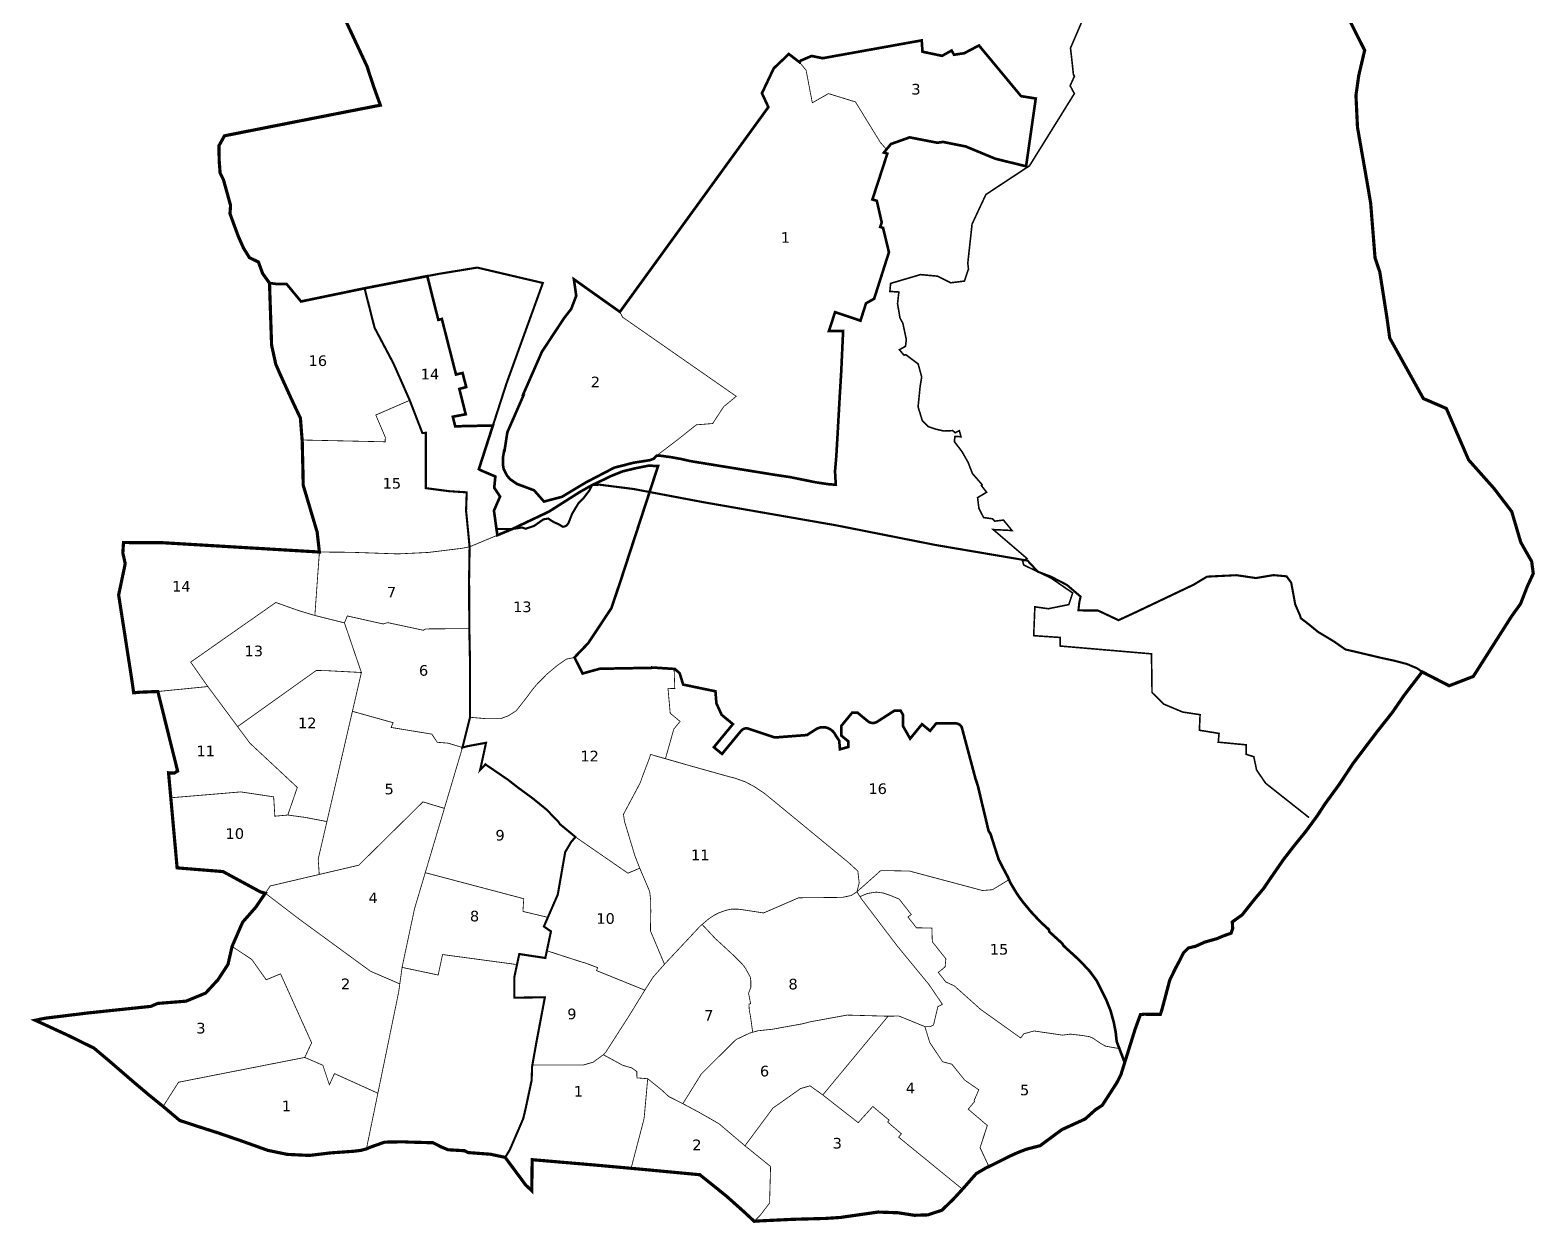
# Model space of a CAD drawing. Extents: x 408508 to 414178, y 4500639 to 4507430.
# Drawn here: x 408508 to 414178, y 4500639 to 4505134 of the extents above; entities that cross this region are included whole.
import ezdxf

# ---------------------------------------------------------------- set-up
doc = ezdxf.new("R2010")
doc.units = 0
doc.header["$LTSCALE"] = 40
doc.header["$MEASUREMENT"] = 0
for name, color, linetype in [('P.E. text', 2, 'CONTINUOUS'), ('Οριο Αναδασωτέας περιοχής', 6, 'CONTINUOUS'), ('όριο Δήμου Παύλου Μελά', 5, 'CONTINUOUS'), ('Όριο Δημοτικής Ενότητας', 1, 'CONTINUOUS'), ('Όριο Πολεοδομικής Ενότητας', 2, 'CONTINUOUS'), ('Όριο Σχεδίου', 3, 'CONTINUOUS')]:
    doc.layers.add(name, color=color, linetype=linetype)

msp = doc.modelspace()

# ---------------------------------------------------------------- linework, layer by layer
at = {"layer": 'Οριο Αναδασωτέας περιοχής', "const_width": 6}
msp.add_lwpolyline([(413326.8, 4502166.1), (413163.3, 4502295.4), (413129.2, 4502345.3), (413118.7, 4502395.3), (413090.3, 4502404.6), (413090, 4502440.2), (412984.7, 4502450.3), (412987.8, 4502483.3), (412913.6, 4502495.2), (412916.3, 4502553.8), (412850.7, 4502563.8), (412780.2, 4502593.4), (412735.3, 4502637.3), (412733.2, 4502783.1), (412389.5, 4502812.5), (412389, 4502844.8), (412289.5, 4502851.6), (412293.8, 4502960.3), (412344.5, 4502953.1), (412421.8, 4502968.7), (412436.3, 4503012.6), (412355.1, 4503068.3), (412251.7, 4503118), (412247.9, 4503132.1), (412264.3, 4503142.2), (412137, 4503251.4), (412207.7, 4503247.9), (412175.5, 4503287.2), (412143, 4503283.1), (412133.7, 4503292.1), (412100.8, 4503296.7), (412083.1, 4503331.2), (412078, 4503371.7), (412112.1, 4503392), (412092.5, 4503417), (412095.3, 4503420.3), (412058.9, 4503462.2), (412042.1, 4503504.9), (412019.8, 4503544.4), (411990.5, 4503582.9), (411992.8, 4503602.7), (412015.6, 4503600.9), (412009.3, 4503624.1), (411993.8, 4503616.2), (411983.9, 4503624.3), (411951, 4503622.8), (411919.8, 4503629.9), (411892.7, 4503638.9), (411870, 4503661.4), (411853.9, 4503713.6), (411861.6, 4503791.2), (411867.5, 4503826.5), (411854.2, 4503875.4), (411807.6, 4503910.4), (411801, 4503908.3), (411783.5, 4503929.1), (411806.4, 4503942.1), (411809.6, 4503967.5), (411796.5, 4504028.7), (411785.7, 4504048.4), (411776.5, 4504102.5), (411781.5, 4504146.6), (411747.5, 4504148.7), (411750.4, 4504179), (411863.1, 4504212.2), (411927.4, 4504206.2), (411977.1, 4504181.4), (412028.3, 4504187.8), (412043.6, 4504232.6), (412041.2, 4504255.8), (412057.3, 4504402.6), (412109.3, 4504513.9), (412273.6, 4504622.2), (412394, 4504815.8), (412442.6, 4504894.2), (412426.7, 4504923.9), (412443, 4504959.9), (412439.2, 4504965.5), (412433.4, 4505018.8), (412428.1, 4505065.8), (412483.4, 4505194.5)], dxfattribs=at)
at = {"layer": 'όριο Δήμου Παύλου Μελά', "const_width": 12, "flags": 128}
for points in [[(413460.4, 4505208.5), (413536.3, 4505057.2), (413514.1, 4504962.7), (413503.5, 4504887.5), (413509.3, 4504767.2), (413545.8, 4504558.6), (413559, 4504480.8), (413575.4, 4504275.4), (413593.4, 4504221.8), (413620.2, 4504049.9), (413630.8, 4503973), (413757.3, 4503745.3), (413844.1, 4503707.7), (413928, 4503513.8), (414022.9, 4503407.3), (414090.4, 4503319), (414124.5, 4503203.2), (414165.7, 4503130.8), (414171.5, 4503085.4), (414149.4, 4503037.9), (414123.6, 4502971.6), (414089.4, 4502924.1), (413945.7, 4502698.1), (413864.7, 4502666.7), (413854.7, 4502662.8), (413752.8, 4502715.2), (413684.2, 4502625.8), (413640.3, 4502561.9), (413582.1, 4502488.4), (413492.2, 4502369.5), (413440.1, 4502290.4), (413386.5, 4502217.1), (413357.5, 4502172.6), (413313.7, 4502112.8), (413273.7, 4502063.8), (413231.3, 4502009.1), (413186.6, 4501944.7), (413155.1, 4501898.3), (413122.3, 4501859.3), (413074.4, 4501799.2), (413037.8, 4501773), (413039, 4501748.1), (413033.2, 4501730.3), (413003.6, 4501720.1), (412980.2, 4501710), (412933.8, 4501696.8), (412899.5, 4501681.2), (412871.8, 4501674.6), (412854, 4501656.6), (412840.3, 4501629.1), (412823.1, 4501597.2), (412801.9, 4501553.3), (412773.8, 4501447), (412766.7, 4501424.2), (412735.8, 4501424.9), (412704.8, 4501425.1), (412691.5, 4501423.8), (412671.6, 4501368.9), (412617.7, 4501196.3), (412602.2, 4501166.2), (412547.7, 4501081.8), (412522.3, 4501065.3), (412483.3, 4501030.4), (412395.2, 4500990.1), (412395.2, 4500990.1), (412314, 4500929.9), (412261.4, 4500916.2), (412228.7, 4500903.5), (412195.6, 4500888.5), (412148.8, 4500864.7), (412109.2, 4500845.6), (412072.7, 4500824.1), (412024.5, 4500769.4), (412011.6, 4500755.2), (411985.2, 4500726.7), (411943.1, 4500686.2), (411890.4, 4500669), (411839.8, 4500667.5), (411778.4, 4500677), (411703.3, 4500679.6), (411632.3, 4500669.5), (411561.3, 4500659.3), (411505, 4500655.6), (411380.6, 4500652.2), (411259, 4500646.4), (411236.4, 4500644.9), (411197.5, 4500681.1), (411132.2, 4500739.5), (411031.6, 4500820.3), (410883.3, 4500834.2), (410821.9, 4500840), (410647.9, 4500855.8), (410400.1, 4500877), (410398.3, 4500760.3), (410375.6, 4500781.5), (410298.4, 4500885.6), (410243, 4500897.5), (410158.9, 4500903.8), (410145, 4500910.7), (410082.9, 4500914.4), (410057.6, 4500924.9), (410026.6, 4500940.8), (410000.6, 4500941.5), (409969.7, 4500942.4), (409932.1, 4500943.3), (409915.9, 4500944.4), (409844.1, 4500943.1), (409792.1, 4500924.8), (409775.6, 4500917.7), (409753.9, 4500911.9), (409725.9, 4500908.6), (409640.6, 4500902.6), (409616.7, 4500899.7), (409560.6, 4500893), (409477.2, 4500897), (409403.7, 4500912.2), (409311.3, 4500945.4), (409219.2, 4500977.1), (409132.8, 4501004.8), (409072.1, 4501024.8), (409015.4, 4501072.8), (408953.4, 4501123.2), (408893.2, 4501174.2), (408809.8, 4501246.3), (408749.2, 4501297.4), (408652.1, 4501345.1), (408527.8, 4501402.4), (408567.5, 4501410.4), (408725.7, 4501429.8), (408963.3, 4501454.7), (408989.3, 4501465.8), (409095.9, 4501474.3), (409169.7, 4501504.7), (409216.1, 4501554.8), (409254.2, 4501613.2), (409269.4, 4501680.6), (409309.2, 4501772), (409358.7, 4501828.3), (409383.5, 4501864.9), (409394.6, 4501881.2), (409376.7, 4501885.8), (409235.3, 4501962.6), (409062.4, 4501976.6), (409056.1, 4502047.1), (409047.8, 4502138.7), (409038.8, 4502238.4), (409030.1, 4502334.9), (409051.1, 4502333.5), (409064.2, 4502341.4), (408989.8, 4502641.2), (408921.4, 4502638.5), (408898.7, 4502636.3), (408892.2, 4502682.3), (408842.1, 4503004.9), (408866.9, 4503122.9), (408857.9, 4503162.7), (408860.4, 4503202.5), (409010.4, 4503201.7), (409598.4, 4503166.8), (409589.9, 4503242.1), (409563.6, 4503330.4), (409537.4, 4503418.7), (409536.8, 4503449.7), (409536.2, 4503480.7), (409534.9, 4503532.1), (409533.7, 4503583.5), (409526.9, 4503671.3), (409491.5, 4503746.4), (409448.5, 4503841.2), (409433.9, 4503874.9), (409418.3, 4503946.7), (409418.3, 4503946.7), (409410.4, 4504180.2)], [(409410.4, 4504180.2), (409384.6, 4504216.1), (409368.8, 4504259.4), (409334.8, 4504276.2), (409312.6, 4504311.9), (409293.2, 4504355.4), (409261.5, 4504441.7), (409263.7, 4504473), (409237.1, 4504569.2), (409224.3, 4504594.8), (409220.8, 4504642.9), (409219.9, 4504697.6), (409240.8, 4504735.2), (409489.4, 4504784.3), (409687.1, 4504823.1), (409828, 4504850.6), (409800.5, 4504927.5), (409778, 4504996.5), (409665.8, 4505237)]]:
    msp.add_lwpolyline(points, dxfattribs=at)
at = {"layer": 'Όριο Δημοτικής Ενότητας', "const_width": 8, "flags": 128}
for points in [[(409410.4, 4504180.2), (409384.6, 4504216.1), (409368.8, 4504259.4), (409334.8, 4504276.2), (409312.6, 4504311.9), (409293.2, 4504355.4), (409261.5, 4504441.7), (409263.7, 4504473), (409237.1, 4504569.2), (409224.3, 4504594.8), (409220.8, 4504642.9), (409219.9, 4504697.6), (409240.8, 4504735.2), (409489.4, 4504784.3), (409687.1, 4504823.1), (409828, 4504850.6), (409800.5, 4504927.5), (409778, 4504996.5), (409665.8, 4505237)], [(413460.4, 4505208.5), (413536.3, 4505057.2), (413514.1, 4504962.7), (413503.5, 4504887.5), (413509.3, 4504767.2), (413545.8, 4504558.6), (413559, 4504480.8), (413575.4, 4504275.4), (413593.4, 4504221.8), (413620.2, 4504049.9), (413630.8, 4503973), (413757.3, 4503745.3), (413844.1, 4503707.7), (413928, 4503513.8), (414022.9, 4503407.3), (414090.4, 4503319), (414124.5, 4503203.2), (414165.7, 4503130.8), (414171.5, 4503085.4), (414149.4, 4503037.9), (414123.6, 4502971.6), (414089.4, 4502924.1), (413945.7, 4502698.1), (413864.7, 4502666.7), (413854.7, 4502662.8), (413752.8, 4502715.2)], [(410481.7, 4503279.2), (410460.4, 4503292.9), (410442.6, 4503290), (410407.8, 4503265.5), (410375.7, 4503254.4), (410362, 4503259.1), (410325.6, 4503253.7), (410265.5, 4503253.3), (410256, 4503322.7), (410279.1, 4503376), (410257, 4503409.1), (410261.3, 4503451.4), (410199.1, 4503479), (410303, 4503801.2), (410440.3, 4504180.6), (410193, 4504238.6), (410049.1, 4504215.1), (409768.5, 4504160.5), (409806.4, 4504011.6), (409877.5, 4503877.2), (409938.7, 4503738.5), (409986.3, 4503615.3), (409999.6, 4503615.9), (409999.4, 4503407.5), (410087.2, 4503396), (410153.4, 4503391.7), (410151, 4503322.7), (410164.3, 4503186.4), (410162.3, 4503062.4), (410163.2, 4502878.3), (410166.1, 4502738.5), (410165.9, 4502544), (410137.4, 4502430.1), (410156.7, 4502435.2), (410194.2, 4502442.1), (410226.2, 4502447.9), (410205.4, 4502351.6), (410203.9, 4502345.6), (410223.9, 4502366.6), (410309.1, 4502308.5), (410347.3, 4502278.6), (410400.9, 4502239.5), (410454.9, 4502195.6), (410487, 4502162.1), (410498.2, 4502151.2), (410505, 4502141), (410562.7, 4502093.4), (410561.3, 4502090.4), (410547.6, 4502075.4), (410524.4, 4502036), (410496.5, 4501876.2), (410444.1, 4501755.6), (410470.7, 4501737.4), (410449.6, 4501637), (410351.4, 4501651.9), (410332.7, 4501564.8), (410332.5, 4501487.4), (410447.9, 4501489), (410415.3, 4501316), (410399.7, 4501227.8), (410398, 4501176), (410375.8, 4501071.7), (410366.3, 4501031.5), (410316.1, 4500915.1), (410298.4, 4500885.6)], [(410298.4, 4500885.6), (410243, 4500897.5), (410158.9, 4500903.8), (410145, 4500910.7), (410082.9, 4500914.4), (410057.6, 4500924.9), (410026.6, 4500940.8), (410000.6, 4500941.5), (409969.7, 4500942.4), (409932.1, 4500943.3), (409915.9, 4500944.4), (409844.1, 4500943.1), (409792.1, 4500924.8), (409775.6, 4500917.7), (409753.9, 4500911.9), (409725.9, 4500908.6), (409640.6, 4500902.6), (409616.7, 4500899.7), (409560.6, 4500893), (409477.2, 4500897), (409403.7, 4500912.2), (409311.3, 4500945.4), (409219.2, 4500977.1), (409132.8, 4501004.8), (409072.1, 4501024.8), (409015.4, 4501072.8), (408953.4, 4501123.2), (408893.2, 4501174.2), (408809.8, 4501246.3), (408749.2, 4501297.4), (408652.1, 4501345.1), (408527.8, 4501402.4), (408567.5, 4501410.4), (408725.7, 4501429.8), (408963.3, 4501454.7), (408989.3, 4501465.8), (409095.9, 4501474.3), (409169.7, 4501504.7), (409216.1, 4501554.8), (409254.2, 4501613.2), (409269.4, 4501680.6), (409309.2, 4501772), (409358.7, 4501828.3), (409383.5, 4501864.9), (409394.6, 4501881.2), (409376.7, 4501885.8), (409235.3, 4501962.6), (409062.4, 4501976.6), (409056.1, 4502047.1), (409047.8, 4502138.7), (409038.8, 4502238.4), (409030.1, 4502334.9), (409051.1, 4502333.5), (409064.2, 4502341.4), (408989.8, 4502641.2), (408921.4, 4502638.5), (408898.7, 4502636.3), (408892.2, 4502682.3), (408842.1, 4503004.9), (408866.9, 4503122.9), (408857.9, 4503162.7), (408860.4, 4503202.5), (409010.4, 4503201.7), (409598.4, 4503166.8), (409589.9, 4503242.1), (409563.6, 4503330.4), (409537.4, 4503418.7), (409536.8, 4503449.7), (409536.2, 4503480.7), (409534.9, 4503532.1), (409533.7, 4503583.5), (409526.9, 4503671.3), (409491.5, 4503746.4), (409448.5, 4503841.2), (409433.9, 4503874.9), (409418.3, 4503946.7), (409418.3, 4503946.7), (409410.4, 4504180.2)], [(413752.8, 4502715.2), (413734.4, 4502728.3), (413695.8, 4502744.7), (413647.5, 4502757.4), (413599.1, 4502767.8), (413508.1, 4502789.4), (413463.8, 4502799.6), (413420.6, 4502829.7), (413359.7, 4502866.5), (413327.5, 4502893), (413295.9, 4502917.3), (413292.1, 4502929.3), (413274.7, 4502969.3), (413259.7, 4503051.2), (413242.1, 4503075.3), (413192.4, 4503079.8), (413126.7, 4503068.7), (413053.2, 4503079.5), (412942.6, 4503074), (412891.7, 4503043.5), (412672.8, 4502939.4), (412609, 4502909.9), (412532, 4502946.2), (412457.9, 4502946.8), (412461.6, 4502979.4), (412466.2, 4502998.7), (412414.8, 4503042.7), (412354.5, 4503073.9), (412305.3, 4503092.5), (412266.3, 4503134.4), (412024.8, 4503175.4), (411917.4, 4503193.7), (411545.2, 4503267.4), (411048, 4503354), (410836.2, 4503394), (410781.7, 4503404.3), (410653.8, 4503420.5), (410625.7, 4503418.9), (410616.6, 4503400.1), (410601.8, 4503380.7), (410594.4, 4503370.9), (410574.6, 4503350.9), (410562.3, 4503330.8), (410550.4, 4503310.6), (410536.9, 4503276.1), (410532.6, 4503269.5), (410526.2, 4503264.6), (410516.2, 4503261.6), (410498.3, 4503272.2), (410481.7, 4503279.2)], [(413752.8, 4502715.2), (413684.2, 4502625.8), (413640.3, 4502561.9), (413582.1, 4502488.4), (413492.2, 4502369.5), (413440.1, 4502290.4), (413386.5, 4502217.1), (413357.5, 4502172.6), (413313.7, 4502112.8), (413273.7, 4502063.8), (413231.3, 4502009.1), (413186.6, 4501944.7), (413155.1, 4501898.3), (413122.3, 4501859.3), (413074.4, 4501799.2), (413037.8, 4501773), (413039, 4501748.1), (413033.2, 4501730.3), (413003.6, 4501720.1), (412980.2, 4501710), (412933.8, 4501696.8), (412899.5, 4501681.2), (412871.8, 4501674.6), (412854, 4501656.6), (412840.3, 4501629.1), (412823.1, 4501597.2), (412801.9, 4501553.3), (412773.8, 4501447), (412766.7, 4501424.2), (412735.8, 4501424.9), (412704.8, 4501425.1), (412691.5, 4501423.8), (412671.6, 4501368.9), (412617.7, 4501196.3), (412602.2, 4501166.2), (412547.7, 4501081.8), (412522.3, 4501065.3), (412483.3, 4501030.4), (412395.2, 4500990.1), (412395.2, 4500990.1), (412314, 4500929.9), (412261.4, 4500916.2), (412228.7, 4500903.5), (412195.6, 4500888.5), (412148.8, 4500864.7), (412109.2, 4500845.6), (412072.7, 4500824.1), (412024.5, 4500769.4), (412011.6, 4500755.2), (411985.2, 4500726.7), (411943.1, 4500686.2), (411890.4, 4500669), (411839.8, 4500667.5), (411778.4, 4500677), (411703.3, 4500679.6), (411632.3, 4500669.5), (411561.3, 4500659.3), (411505, 4500655.6), (411380.6, 4500652.2), (411259, 4500646.4), (411236.4, 4500644.9), (411197.5, 4500681.1), (411132.2, 4500739.5), (411031.6, 4500820.3), (410883.3, 4500834.2), (410821.9, 4500840), (410647.9, 4500855.8), (410400.1, 4500877), (410398.3, 4500760.3), (410375.6, 4500781.5), (410298.4, 4500885.6)]]:
    msp.add_lwpolyline(points, dxfattribs=at)
at = {"layer": 'Όριο Δημοτικής Ενότητας', "flags": 128}
msp.add_lwpolyline([(409768.5, 4504160.5, 8, 8, 0), (409529.2, 4504110.9, 8, 8, 0), (409475.1, 4504176.3, 8, 8, 0), (409440.2, 4504176.5, 8, 8, 0), (409410.4, 4504180.2, 0, 0, 0)], format="xyseb", dxfattribs=at)
at = {"layer": 'Όριο Πολεοδομικής Ενότητας', "const_width": 3}
for points in [[(412083.3, 4505075.6), (412028, 4505046.5), (411989.3, 4505040.6), (411980.3, 4505056.6), (411944.2, 4505036.5), (411870.5, 4505052), (411867.5, 4505094.7), (411494.5, 4505027.6), (411452.7, 4505036), (411411.2, 4505018.2), (411407.7, 4505012.1), (411432, 4504982.2), (411455.4, 4504859.6), (411516.2, 4504894.2), (411618, 4504862.9), (411711.5, 4504710.6), (411734.9, 4504683.8), (411751.3, 4504704.1), (411822, 4504729.3), (411926.1, 4504709.1), (411948.1, 4504712), (412033.1, 4504695.1), (412144.8, 4504648.8), (412260.7, 4504620.4), (412297.2, 4504875.7), (412241.8, 4504884.6)], [(409877.5, 4503877.2), (409806.4, 4504011.6), (409768.5, 4504160.5), (409529.2, 4504110.9), (409475.1, 4504176.3), (409440.2, 4504176.5), (409410.4, 4504180.2), (409418.3, 4503946.7), (409433.9, 4503874.9), (409448.5, 4503841.2), (409491.5, 4503746.4), (409526.9, 4503671.3), (409533.2, 4503588.9), (409846.3, 4503582.1), (409846.5, 4503599.7), (409810.9, 4503683.1), (409938.7, 4503738.5)], [(410059.8, 4504044.8), (410046.4, 4504041.4), (410005, 4504206.5), (409768.5, 4504160.5), (409806.4, 4504011.6), (409877.5, 4503877.2), (409938.7, 4503738.5), (409986.3, 4503615.3), (409999.6, 4503615.9), (409999.4, 4503407.5), (410087.2, 4503396), (410153.4, 4503391.7), (410151, 4503322.7), (410164.3, 4503186.4), (410269, 4503230.1), (410265.5, 4503253.3), (410256, 4503322.7), (410279.1, 4503376), (410257, 4503409.1), (410261.3, 4503451.4), (410211.5, 4503472.5), (410199.1, 4503479), (410252.1, 4503643.6), (410109.9, 4503640.5), (410100.9, 4503676.5), (410149.5, 4503685.9), (410125.7, 4503781.3), (410151.6, 4503788.5), (410137.8, 4503841.5), (410113, 4503835.6)], [(410740.8, 4504051.6), (410730.4, 4504071.7), (410557.1, 4504194.7), (410566, 4504132.3), (410547, 4504082.5), (410520.2, 4504048.1), (410436.9, 4503921.7), (410365.2, 4503758.4), (410367.5, 4503757.5), (410306.5, 4503618.1), (410295.7, 4503547.6), (410294.2, 4503547.9), (410289.5, 4503519.9), (410290.1, 4503494.7), (410292.6, 4503479.3), (410305.4, 4503454.8), (410316.5, 4503441.5), (410342.4, 4503423.5), (410407.1, 4503399.3), (410444.6, 4503357), (410512, 4503374.7), (410603.6, 4503429.7), (410709.3, 4503484.6), (410782.5, 4503503.4), (410844, 4503513), (410858.9, 4503519), (410868.5, 4503529.5), (410951.8, 4503593), (411018.3, 4503646), (411080.1, 4503651), (411117.3, 4503708.1), (411123.4, 4503716.6), (411129.2, 4503720.5), (411168.7, 4503753.6)], [(410153.4, 4503391.7), (410087.2, 4503396), (409999.4, 4503407.5), (409999.6, 4503615.9), (409986.3, 4503615.3), (409938.7, 4503738.5), (409810.9, 4503683.1), (409846.5, 4503599.7), (409846.3, 4503582.1), (409533.2, 4503588.9), (409533.7, 4503583.5), (409534.9, 4503532.1), (409536.2, 4503480.7), (409536.8, 4503449.7), (409537.4, 4503418.7), (409563.6, 4503330.4), (409589.9, 4503242.1), (409598.4, 4503166.8), (409716.8, 4503165.8), (409894.2, 4503159.7), (410008.8, 4503165.2), (410135.7, 4503180.8), (410164.3, 4503186.4), (410151, 4503322.7)], [(410842.3, 4503392.8), (410874.3, 4503490.8), (410838.1, 4503492.2), (410792.2, 4503483), (410741.6, 4503471), (410696.2, 4503452.7), (410659.3, 4503434.8), (410625.7, 4503418.9), (410582.8, 4503394.9), (410568.7, 4503386.1), (410463.3, 4503319.1), (410325.6, 4503253.7), (410164.3, 4503186.4), (410162.3, 4503062.4), (410163.2, 4502878.3), (410166.1, 4502738.5), (410165.9, 4502544), (410228.7, 4502538.6), (410281.1, 4502538.8), (410311.1, 4502550.1), (410340.1, 4502568.7), (410380.7, 4502620.6), (410402.7, 4502650.6), (410418.1, 4502668.5), (410456, 4502707), (410496.3, 4502740.7), (410529.2, 4502763.3), (410559.4, 4502769.5), (410611.3, 4502823.6), (410649, 4502880.5), (410698.7, 4502955.7), (410719.6, 4503018.1), (410734.2, 4503061.5)], [(409598.4, 4503166.8), (409010.4, 4503201.7), (408860.4, 4503202.5), (408857.9, 4503162.7), (408866.9, 4503122.9), (408842.1, 4503004.9), (408892.2, 4502682.3), (408898.7, 4502636.3), (408921.4, 4502638.5), (408989.8, 4502641.2), (409178.2, 4502659.8), (409176.8, 4502661.6), (409113.5, 4502752), (409434.2, 4502976.7), (409519, 4502946.4), (409581.3, 4502927.7)], [(410162.3, 4503062.4), (410164.3, 4503186.4), (410135.7, 4503180.8), (410008.8, 4503165.2), (409894.2, 4503159.7), (409716.8, 4503165.8), (409598.4, 4503166.8), (409581.3, 4502927.7), (409692.7, 4502899.9), (409703.7, 4502925.9), (409838.9, 4502895.6), (409855.5, 4502900.8), (409990.6, 4502871.8), (409998.1, 4502877), (410163.2, 4502878.3)], [(409692.7, 4502899.9), (409581.3, 4502927.7), (409519, 4502946.4), (409434.2, 4502976.7), (409113.5, 4502752), (409176.8, 4502661.6), (409178.2, 4502659.8), (409290.2, 4502508.9), (409586.5, 4502720.4), (409624.2, 4502719.8), (409756.6, 4502712.8)], [(410163.2, 4502878.3), (409998.1, 4502877), (409990.6, 4502871.8), (409855.5, 4502900.8), (409838.9, 4502895.6), (409703.7, 4502925.9), (409692.7, 4502899.9), (409756.6, 4502712.8), (409722.8, 4502566.5), (409876.2, 4502523.6), (409868.2, 4502505.8), (410021.8, 4502480.6), (410042.6, 4502449.8), (410083.8, 4502446.5), (410137.4, 4502430.1), (410165.9, 4502544), (410166.1, 4502738.5)], [(410933.6, 4502499.7), (410957.3, 4502528.5), (410920.1, 4502559.1), (410911.7, 4502652.9), (410937.3, 4502652.5), (410934.8, 4502726.3), (410852.3, 4502731.6), (410852.2, 4502730.4), (410699.3, 4502727.7), (410653.7, 4502726.7), (410589.8, 4502709), (410559.4, 4502769.5), (410529.2, 4502763.3), (410496.3, 4502740.7), (410456, 4502707), (410418.1, 4502668.5), (410402.7, 4502650.6), (410380.7, 4502620.6), (410340.1, 4502568.7), (410311.1, 4502550.1), (410281.1, 4502538.8), (410228.7, 4502538.6), (410165.9, 4502544), (410137.4, 4502430.1), (410156.7, 4502435.2), (410194.2, 4502442.1), (410226.2, 4502447.9), (410205.4, 4502351.6), (410203.9, 4502345.6), (410223.9, 4502366.6), (410309.1, 4502308.5), (410347.3, 4502278.6), (410400.9, 4502239.5), (410454.9, 4502195.6), (410487, 4502162.1), (410498.2, 4502151.2), (410505, 4502141), (410562.7, 4502093.4), (410760.8, 4501956.5), (410805.3, 4501975.4), (410787.2, 4502021.5), (410747.8, 4502151.9), (410744, 4502178.4), (410797.2, 4502278.5), (410807.9, 4502298.8), (410813.9, 4502316.9), (410842.4, 4502391.8), (410846, 4502404.5), (410859.9, 4502400), (410902.1, 4502388)], [(409756.6, 4502712.8), (409624.2, 4502719.8), (409586.5, 4502720.4), (409290.2, 4502508.9), (409336.5, 4502446.6), (409515.2, 4502279.8), (409479.3, 4502175.7), (409545.9, 4502166.6), (409626.7, 4502151.1)], [(412080.2, 4502281.4), (412077.9, 4502289.4), (412076.5, 4502293.7), (412074.7, 4502299.3), (412073.3, 4502303.5), (412070.1, 4502312.8), (412019.2, 4502503.7), (412018.3, 4502506.6), (412017.4, 4502508.2), (412015.7, 4502510.8), (412014.2, 4502512.6), (412012.6, 4502514.1), (412011.6, 4502515), (412009.5, 4502516.6), (412008, 4502517.6), (412005.2, 4502518.9), (412001.8, 4502520.1), (411997.8, 4502520.9), (411995.1, 4502521), (411969.5, 4502521.1), (411922.5, 4502521.3), (411899.1, 4502492.9), (411868.7, 4502518), (411823.9, 4502463.6), (411797.4, 4502510.4), (411797.6, 4502552.4), (411787.9, 4502569.4), (411765.6, 4502569.5), (411703, 4502529.3), (411697.5, 4502525.8), (411692.3, 4502523.8), (411687.9, 4502522.8), (411683.1, 4502522.5), (411678.3, 4502522.9), (411673.1, 4502524.3), (411667.8, 4502526.9), (411663.8, 4502530), (411661.6, 4502531.8), (411643, 4502547.1), (411625.7, 4502561.4), (411605.7, 4502561.5), (411564.6, 4502511.5), (411564.4, 4502475.2), (411591.2, 4502453.2), (411591.2, 4502432.2), (411559.4, 4502423.4), (411556.9, 4502455.6), (411543, 4502476.4), (411541.8, 4502478.8), (411538.8, 4502483.9), (411536.1, 4502487.4), (411533.8, 4502490), (411532.6, 4502491.3), (411528, 4502495.4), (411525.6, 4502497.2), (411520, 4502500.6), (411517.1, 4502502), (411514.8, 4502503), (411512.5, 4502503.8), (411507.7, 4502505.2), (411505.3, 4502505.7), (411502.2, 4502506.2), (411498.8, 4502506.5), (411491.8, 4502506.4), (411489, 4502506.1), (411486, 4502505.7), (411483.1, 4502505), (411480.1, 4502504.1), (411476.3, 4502502.8), (411472.9, 4502501.3), (411435.3, 4502477.2), (411314.3, 4502467.9), (411257.8, 4502486.7), (411215.1, 4502501), (411211.2, 4502501.9), (411208.2, 4502502.3), (411206.4, 4502502.3), (411203.8, 4502502.1), (411200.9, 4502501.6), (411198.7, 4502500.9), (411197.1, 4502500.4), (411194.8, 4502499.3), (411192.6, 4502498), (411190.6, 4502496.6), (411188.5, 4502494.6), (411186.8, 4502492.8), (411115.3, 4502405.9), (411084.5, 4502431.2), (411156.2, 4502518.3), (411113.8, 4502553.3), (411094, 4502596.9), (411090.5, 4502642), (410968.8, 4502667.3), (410955.8, 4502709.8), (410937.8, 4502726.1), (410934.8, 4502726.3), (410937.3, 4502652.5), (410911.7, 4502652.9), (410920.1, 4502559.1), (410957.3, 4502528.5), (410933.6, 4502499.7), (410902.1, 4502388), (410998.1, 4502360.5), (411132.8, 4502322.7), (411165.4, 4502314.2), (411202.5, 4502300.8), (411237.9, 4502282.3), (411275.8, 4502256.8), (411328.4, 4502213.6), (411592.7, 4501996), (411626.9, 4501964.4), (411632, 4501919.9), (411623.6, 4501886.5), (411712.3, 4501965.7), (411743.4, 4501966.1), (411821.5, 4501964.6), (412096.5, 4501891.3), (412134.2, 4501894.3), (412196.4, 4501932.1), (412176.2, 4501971.8), (412174.8, 4501974.5), (412162, 4501999.7), (412157.7, 4502007.4), (412126.6, 4502105.1), (412119.5, 4502115.6), (412114.3, 4502137.6), (412112.4, 4502145.7), (412091, 4502235.2)], [(409290.2, 4502508.9), (409178.2, 4502659.8), (408989.8, 4502641.2), (409064.2, 4502341.4), (409051.1, 4502333.5), (409030.1, 4502334.9), (409038.6, 4502240.7), (409302.3, 4502262.9), (409426.2, 4502244.2), (409430.5, 4502171.3), (409479.3, 4502175.7), (409515.2, 4502279.8), (409336.5, 4502446.6)], [(410137.4, 4502430.1), (410083.8, 4502446.5), (410042.6, 4502449.8), (410021.8, 4502480.6), (409868.2, 4502505.8), (409876.2, 4502523.6), (409722.8, 4502566.5), (409626.7, 4502151.1), (409593.9, 4502009.3), (409597.9, 4501951.8), (409746.8, 4501986.7), (409988.5, 4502225.3), (410069.3, 4502200.9)], [(410505, 4502141), (410498.2, 4502151.2), (410487, 4502162.1), (410454.9, 4502195.6), (410400.9, 4502239.5), (410347.3, 4502278.6), (410309.1, 4502308.5), (410223.9, 4502366.6), (410203.9, 4502345.6), (410205.4, 4502351.6), (410226.2, 4502447.9), (410194.2, 4502442.1), (410156.7, 4502435.2), (410137.4, 4502430.1), (410069.3, 4502200.9), (409997.2, 4501958.5), (410368.3, 4501860.4), (410365.1, 4501812.6), (410459.1, 4501790.1), (410496.5, 4501876.2), (410524.4, 4502036), (410547.6, 4502075.4), (410561.3, 4502090.4), (410562.7, 4502093.4)], [(411328.4, 4502213.6), (411275.8, 4502256.8), (411237.9, 4502282.3), (411202.5, 4502300.8), (411165.4, 4502314.2), (411132.8, 4502322.7), (410998.1, 4502360.5), (410902.1, 4502388), (410859.9, 4502400), (410846, 4502404.5), (410842.4, 4502391.8), (410813.9, 4502316.9), (410807.9, 4502298.8), (410797.2, 4502278.5), (410744, 4502178.4), (410747.8, 4502151.9), (410787.2, 4502021.5), (410805.3, 4501975.4), (410840.7, 4501892.3), (410843.3, 4501883.3), (410846.5, 4501854), (410846.5, 4501840.6), (410846.9, 4501813.2), (410845.5, 4501739.4), (410898.5, 4501613.4), (411032.6, 4501756.8), (411040.3, 4501763.3), (411066.2, 4501785.3), (411084.5, 4501797.4), (411103.2, 4501807), (411128.8, 4501816.3), (411137.8, 4501818.6), (411143, 4501819.6), (411152.5, 4501821.3), (411162.7, 4501821), (411175.1, 4501821), (411192.9, 4501818.9), (411271.9, 4501806.7), (411403.8, 4501863.8), (411568.6, 4501865.4), (411601.9, 4501872.5), (411623.6, 4501886.5), (411632, 4501919.9), (411626.9, 4501964.4), (411592.7, 4501996)], [(409626.7, 4502151.1), (409545.9, 4502166.6), (409479.3, 4502175.7), (409430.5, 4502171.3), (409426.2, 4502244.2), (409302.3, 4502262.9), (409038.6, 4502240.7), (409038.8, 4502238.4), (409047.8, 4502138.7), (409056.1, 4502047.1), (409062.4, 4501976.6), (409235.3, 4501962.6), (409376.7, 4501885.8), (409394.6, 4501881.2), (409413.2, 4501908.5), (409597.9, 4501951.8), (409593.9, 4502009.3)], [(410069.3, 4502200.9), (409988.5, 4502225.3), (409746.8, 4501986.7), (409597.9, 4501951.8), (409413.2, 4501908.5), (409394.6, 4501881.2), (409522.4, 4501783.4), (409790.6, 4501587.3), (409901.3, 4501539.4), (409910.4, 4501604.8), (409956.9, 4501823)], [(412463.8, 4501625.9), (412455.8, 4501633.5), (412402.3, 4501682.7), (412396.4, 4501692.1), (412348.2, 4501736.1), (412346.5, 4501744.1), (412315.8, 4501772.1), (412279.3, 4501811.1), (412276.1, 4501814.9), (412265.1, 4501828.2), (412249.9, 4501846.6), (412233.9, 4501868), (412225.4, 4501880.7), (412213.9, 4501899.5), (412201, 4501921.6), (412196.4, 4501932.1), (412134.2, 4501894.3), (412096.5, 4501891.3), (411821.5, 4501964.6), (411743.4, 4501966.1), (411712.3, 4501965.7), (411623.6, 4501886.5), (411635.1, 4501868.2), (411642.3, 4501871.5), (411662.9, 4501880), (411696.5, 4501885.4), (411722.7, 4501881.7), (411744.8, 4501874.5), (411782.5, 4501859.2), (411828.3, 4501800.8), (411815.8, 4501791.3), (411847.9, 4501750.6), (411905.8, 4501750.1), (411907.5, 4501698.2), (411958.6, 4501633.8), (411955.7, 4501603.8), (411937.2, 4501588), (411929.6, 4501583.1), (411958.4, 4501546.7), (411991, 4501531.6), (412089.7, 4501443.1), (412240.4, 4501335.6), (412252.2, 4501351.3), (412290.7, 4501362.1), (412397.5, 4501346.3), (412427.9, 4501350.2), (412469.3, 4501345.4), (412499.2, 4501340.6), (412511.5, 4501335.8), (412540.9, 4501315.6), (412560.1, 4501304.8), (412612.3, 4501295.5), (412602.1, 4501322.2), (412598.5, 4501356.5), (412591.2, 4501394.3), (412578.9, 4501439.2), (412561.8, 4501481.7), (412542.2, 4501520.7), (412526.1, 4501552.2), (412513.1, 4501569.9), (412501.1, 4501586.3)], [(410365.1, 4501812.6), (410368.3, 4501860.4), (409997.2, 4501958.5), (409956.9, 4501823), (409910.4, 4501604.8), (409909.9, 4501601.6), (410045.8, 4501572.9), (410062.4, 4501650), (410342.8, 4501612.2), (410351.4, 4501651.9), (410449.6, 4501637), (410455.4, 4501664.4), (410470.7, 4501737.4), (410444.1, 4501755.6), (410459.1, 4501790.1)], [(409897.1, 4501508.9), (409901.3, 4501539.4), (409790.6, 4501587.3), (409522.4, 4501783.4), (409394.6, 4501881.2), (409383.5, 4501864.9), (409358.7, 4501828.3), (409309.2, 4501772), (409269.4, 4501680.6), (409343.9, 4501631.3), (409397.9, 4501554.9), (409452, 4501577.3), (409569.1, 4501317.5), (409543.2, 4501262.3), (409611.4, 4501232.9), (409636, 4501159.4), (409655.2, 4501201.4), (409818.7, 4501127.4)], [(411802.8, 4501648.9), (411775.2, 4501682.5), (411640, 4501860.3), (411623.6, 4501886.5), (411601.9, 4501872.5), (411568.6, 4501865.4), (411403.8, 4501863.8), (411271.9, 4501806.7), (411192.9, 4501818.9), (411175.1, 4501821), (411162.7, 4501821), (411152.5, 4501821.3), (411143, 4501819.6), (411137.8, 4501818.6), (411128.8, 4501816.3), (411103.2, 4501807), (411084.5, 4501797.4), (411066.2, 4501785.3), (411040.3, 4501763.3), (411090.6, 4501709.5), (411115.7, 4501686.6), (411159, 4501646.5), (411187, 4501618.4), (411195, 4501610.2), (411204.4, 4501596.8), (411221.8, 4501565.1), (411224, 4501549.4), (411224, 4501527), (411215.2, 4501504.4), (411223, 4501464.8), (411216.5, 4501463.1), (411218.3, 4501436.5), (411222, 4501420.5), (411230.8, 4501357.2), (411250.6, 4501362.7), (411304.6, 4501368.5), (411328.1, 4501372.6), (411337.8, 4501374.6), (411416.5, 4501388.6), (411447.4, 4501396.5), (411586.5, 4501421.9), (411740.8, 4501417.6), (411781.3, 4501418.4), (411806.9, 4501408.2), (411879.4, 4501378.4), (411900.4, 4501378.6), (411912.1, 4501384.5), (411928.2, 4501453.2), (411945.5, 4501462.6), (411894.8, 4501537.1)], [(412617.7, 4501196.3), (412632.3, 4501243), (412632.3, 4501243), (412632.3, 4501243), (412632.3, 4501243), (412616.3, 4501285), (412616.3, 4501285), (412612.3, 4501295.5), (412585.4, 4501300.2), (412560.1, 4501304.8), (412540.9, 4501315.6), (412511.5, 4501335.8), (412499.2, 4501340.6), (412469.3, 4501345.4), (412427.9, 4501350.2), (412397.5, 4501346.3), (412290.7, 4501362.1), (412252.2, 4501351.3), (412240.4, 4501335.6), (412089.7, 4501443.1), (411991, 4501531.6), (411958.4, 4501546.7), (411929.6, 4501583.1), (411937.2, 4501588), (411955.7, 4501603.8), (411958.6, 4501633.8), (411907.5, 4501698.2), (411905.8, 4501750.1), (411847.9, 4501750.6), (411815.8, 4501791.3), (411828.3, 4501800.8), (411782.5, 4501859.2), (411744.8, 4501874.5), (411722.7, 4501881.7), (411696.5, 4501885.4), (411662.9, 4501880), (411642.3, 4501871.5), (411635.1, 4501868.2), (411640, 4501860.3), (411775.2, 4501682.5), (411894.8, 4501537.1), (411945.5, 4501462.6), (411928.2, 4501453.2), (411912.1, 4501384.5), (411900.4, 4501378.6), (411879.4, 4501378.4), (411898.4, 4501317.4), (411946.4, 4501246), (411981.4, 4501236.6), (412029.2, 4501177), (412082.6, 4501140.3), (412064.3, 4501098.3), (412066.7, 4501095.9), (412042.6, 4501067.4), (412114.7, 4501005.9), (412099, 4500957), (412087.2, 4500922.3), (412094, 4500908.6), (412120.6, 4500851.1), (412148.8, 4500864.7), (412195.6, 4500888.5), (412228.7, 4500903.5), (412265.5, 4500917.8), (412314, 4500929.9), (412395.2, 4500990.1), (412483.3, 4501030.4), (412522.3, 4501065.3), (412547.7, 4501081.8), (412602.2, 4501166.2)], [(410676.8, 4501281.4), (410764.5, 4501418.2), (410824.4, 4501515.8), (410855.8, 4501565.2), (410898.5, 4501613.4), (411032.6, 4501756.8), (411032.6, 4501756.8), (411040.3, 4501763.3), (411090.6, 4501709.5), (411115.7, 4501686.6), (411159, 4501646.5), (411187, 4501618.4), (411195, 4501610.2), (411204.4, 4501596.8), (411221.8, 4501565.1), (411224, 4501549.4), (411224, 4501527), (411215.2, 4501504.4), (411223, 4501464.8), (411216.5, 4501463.1), (411218.3, 4501436.5), (411222, 4501420.5), (411230.8, 4501357.2), (411219.8, 4501354.1), (411168, 4501329.7), (411036.9, 4501199.6), (410967.7, 4501088), (410930.5, 4501106.9), (410914.6, 4501115), (410897.7, 4501130.6), (410888.1, 4501139.5), (410835.3, 4501182.1), (410794.7, 4501185.3), (410794.1, 4501209.2), (410775.7, 4501222.6), (410740.7, 4501232.8), (410668.1, 4501272.5), (410669.3, 4501273.4)], [(409569.1, 4501317.5), (409452, 4501577.3), (409397.9, 4501554.9), (409343.9, 4501631.3), (409269.4, 4501680.6), (409254.2, 4501613.2), (409216.1, 4501554.8), (409169.7, 4501504.7), (409095.9, 4501474.3), (408989.3, 4501465.8), (408963.3, 4501454.7), (408725.7, 4501429.8), (408567.5, 4501410.4), (408527.8, 4501402.4), (408652.1, 4501345.1), (408749.2, 4501297.4), (408809.8, 4501246.3), (408893.2, 4501174.2), (408953.4, 4501123.2), (409009.5, 4501077.6), (409067.8, 4501168.9), (409543.2, 4501262.3)], [(410824.4, 4501515.8), (410642.4, 4501589.5), (410646.6, 4501600.7), (410597.9, 4501618.9), (410590.7, 4501620.5), (410463.9, 4501661.5), (410455.4, 4501664.4), (410449.6, 4501637), (410351.4, 4501651.9), (410332.7, 4501564.8), (410332.5, 4501487.4), (410447.9, 4501489), (410415.3, 4501316), (410400.7, 4501233.5), (410592.8, 4501233.8), (410629.8, 4501244.4), (410669.3, 4501273.4), (410676.8, 4501281.4), (410764.5, 4501418.2)], [(411740.8, 4501417.6), (411586.5, 4501421.9), (411447.4, 4501396.5), (411416.5, 4501388.6), (411337.8, 4501374.6), (411328.1, 4501372.6), (411304.6, 4501368.5), (411250.6, 4501362.7), (411219.8, 4501354.1), (411168, 4501329.7), (411036.9, 4501199.6), (410967.7, 4501088), (411026.6, 4501056.6), (411077.4, 4501027.7), (411104, 4501012.3), (411201.7, 4500929.4), (411307.1, 4501071.5), (411401.3, 4501137.9), (411410.8, 4501144.9), (411446.9, 4501155.3), (411494.9, 4501120.9)], [(412082.6, 4501140.3), (412029.2, 4501177), (411981.4, 4501236.6), (411946.4, 4501246), (411898.4, 4501317.4), (411879.4, 4501378.4), (411806.9, 4501408.2), (411781.3, 4501418.4), (411740.8, 4501417.6), (411494.9, 4501120.9), (411628.3, 4501016.5), (411683.3, 4501077.5), (411744.8, 4501025.9), (411739.2, 4501018.9), (411791.1, 4500974.3), (411780.5, 4500962), (412021.1, 4500765.6), (412024.5, 4500769.4), (412072.7, 4500824.1), (412086.5, 4500835), (412120.6, 4500851.1), (412087.2, 4500922.3), (412114.7, 4501005.9), (412042.6, 4501067.4), (412066.7, 4501095.9), (412064.3, 4501098.3)], [(409818.7, 4501127.4), (409655.2, 4501201.4), (409636, 4501159.4), (409611.4, 4501232.9), (409543.2, 4501262.3), (409067.8, 4501168.9), (409009.5, 4501077.6), (409015.4, 4501072.8), (409072.1, 4501024.8), (409132.8, 4501004.8), (409219.2, 4500977.1), (409311.3, 4500945.4), (409403.7, 4500912.2), (409477.2, 4500897), (409560.6, 4500893), (409616.7, 4500899.7), (409640.6, 4500902.6), (409725.9, 4500908.6), (409753.9, 4500911.9), (409775.6, 4500917.7)], [(410835.3, 4501182.1), (410794.7, 4501185.3), (410794.1, 4501209.2), (410775.7, 4501222.6), (410740.7, 4501232.8), (410668.1, 4501272.5), (410629.8, 4501244.4), (410592.8, 4501233.8), (410400.7, 4501233.5), (410399.7, 4501227.8), (410398, 4501176), (410375.8, 4501071.7), (410366.3, 4501031.5), (410316.1, 4500915.1), (410298.4, 4500885.6), (410375.6, 4500781.5), (410398.3, 4500760.3), (410400.1, 4500877), (410647.9, 4500855.8), (410772.7, 4500844.5), (410820, 4501025.3), (410822.2, 4501037.7)], [(411104, 4501012.3), (411077.4, 4501027.7), (411026.6, 4501056.6), (410967.7, 4501088), (410930.5, 4501106.9), (410914.6, 4501115), (410908.8, 4501120.3), (410888.1, 4501139.5), (410835.3, 4501182.1), (410822.2, 4501037.7), (410820, 4501025.3), (410772.7, 4500844.5), (410805.2, 4500841.5), (410821.9, 4500840), (410883.3, 4500834.2), (411031.6, 4500820.3), (411132.2, 4500739.5), (411197.5, 4500681.1), (411236.4, 4500644.9), (411258.3, 4500666.4), (411294.4, 4500713.5), (411298.2, 4500851.3), (411201.7, 4500929.4)], [(411780.5, 4500962), (411791.1, 4500974.3), (411739.2, 4501018.9), (411744.8, 4501025.9), (411683.3, 4501077.5), (411628.3, 4501016.5), (411494.9, 4501120.9), (411446.9, 4501155.3), (411410.8, 4501144.9), (411401.3, 4501137.9), (411307.1, 4501071.5), (411201.7, 4500929.4), (411298.2, 4500851.3), (411294.4, 4500713.5), (411258.3, 4500666.4), (411236.4, 4500644.9), (411259, 4500646.4), (411380.6, 4500652.2), (411505, 4500655.6), (411561.3, 4500659.3), (411632.3, 4500669.5), (411703.3, 4500679.6), (411778.4, 4500677), (411839.8, 4500667.5), (411890.4, 4500669), (411943.1, 4500686.2), (411985.2, 4500726.7), (412011.6, 4500755.2), (412021.1, 4500765.6)]]:
    msp.add_lwpolyline(points, close=True, dxfattribs=at)
msp.add_lwpolyline([(411735.4, 4504269.1), (411744.1, 4504296.5), (411721.9, 4504388.3), (411711.4, 4504391.6), (411716.9, 4504408.8), (411698.4, 4504490.2), (411681.8, 4504495.4), (411706.4, 4504570.7), (411709.2, 4504579.3), (411738, 4504667.9), (411725.3, 4504671.9), (411734.9, 4504683.8), (411711.5, 4504710.6), (411618, 4504862.9), (411516.2, 4504894.2), (411455.4, 4504859.6), (411432, 4504982.2), (411407.7, 4505012.1), (411407.7, 4505012.1), (411366.9, 4505043.4), (411310.1, 4504989.4), (411265.6, 4504895.5), (411289.9, 4504843.4), (410730.4, 4504071.7), (410740.8, 4504051.6), (411168.7, 4503753.6), (411129.2, 4503720.5), (411123.4, 4503716.6), (411117.3, 4503708.1), (411080.1, 4503651), (411018.3, 4503646), (410951.8, 4503593), (410868.5, 4503529.5), (410885.4, 4503529.3, -0.03418), (410996.1, 4503509.3), (411313.1, 4503457.8), (411371.6, 4503449.1), (411469.1, 4503429.3), (411518.8, 4503422), (411543.8, 4503420.5), (411541, 4503470.6), (411545.9, 4503529.3), (411558.8, 4503754.8), (411571.5, 4504000.1), (411517.9, 4503999.1), (411541.1, 4504070.8), (411636.9, 4504038.6), (411657.7, 4504103.9), (411688.4, 4504121.3), (411708.1, 4504183.3)], format="xyb", close=True, dxfattribs=at)
msp.add_lwpolyline([(410562.7, 4502093.4), (410760.8, 4501956.5), (410805.3, 4501975.4), (410840.7, 4501892.3), (410843.3, 4501883.3), (410846.5, 4501854), (410846.5, 4501840.6), (410846.9, 4501813.2), (410845.5, 4501739.4), (410898.5, 4501613.4), (410855.8, 4501565.2), (410824.4, 4501515.8), (410642.4, 4501589.5), (410646.6, 4501600.7), (410619.8, 4501610.7), (410597.9, 4501618.9), (410590.7, 4501620.5), (410463.9, 4501661.5), (410455.4, 4501664.4), (410470.7, 4501737.4), (410444.1, 4501755.6), (410496.5, 4501876.2), (410524.4, 4502036), (410547.6, 4502075.4), (410561.3, 4502090.4), (410562.7, 4502093.4)], dxfattribs=at)
at = {"layer": 'Όριο Σχεδίου', "color": 3, "const_width": 10, "flags": 128}
msp.add_lwpolyline([(410868.5, 4503529.5), (410858.9, 4503519), (410844, 4503513), (410782.5, 4503503.4), (410709.3, 4503484.6), (410603.6, 4503429.7), (410512, 4503374.7), (410444.6, 4503357), (410407.1, 4503399.3), (410342.4, 4503423.5), (410316.5, 4503441.5), (410305.4, 4503454.8), (410292.6, 4503479.3), (410290.1, 4503494.7), (410289.5, 4503519.9), (410294.2, 4503547.9), (410295.7, 4503547.6), (410306.5, 4503618.1), (410367.5, 4503757.5), (410365.2, 4503758.4), (410436.9, 4503921.7), (410520.2, 4504048.1), (410547, 4504082.5), (410566, 4504132.3), (410557.1, 4504194.7), (410730.4, 4504071.7), (411289.9, 4504843.4), (411265.6, 4504895.5), (411310.1, 4504989.4), (411366.9, 4505043.4), (411407.7, 4505012.1), (411411.2, 4505018.2), (411452.7, 4505036), (411494.5, 4505027.6), (411867.5, 4505094.7), (411870.5, 4505052), (411944.2, 4505036.5), (411980.3, 4505056.6), (411989.3, 4505040.6), (412028, 4505046.5), (412083.3, 4505075.6), (412241.8, 4504884.6), (412297.2, 4504875.7), (412260.7, 4504620.4), (412144.8, 4504648.8), (412033.1, 4504695.1), (411948.1, 4504712), (411926.1, 4504709.1), (411822, 4504729.3), (411751.3, 4504704.1), (411725.3, 4504671.9), (411738, 4504667.9), (411709.2, 4504579.3), (411706.4, 4504570.7), (411681.8, 4504495.4), (411698.4, 4504490.2), (411716.9, 4504408.8), (411711.4, 4504391.6), (411721.9, 4504388.3), (411744.1, 4504296.5), (411737.8, 4504276.7), (411735.4, 4504269.1), (411710.6, 4504191), (411708.1, 4504183.3), (411694.1, 4504139.2), (411688.4, 4504121.3), (411657.7, 4504103.9), (411636.9, 4504038.6), (411541.1, 4504070.8), (411517.9, 4503999.1), (411571.5, 4504000.1), (411564.2, 4503843.4), (411558.8, 4503754.8), (411550.9, 4503615.2), (411545.9, 4503529.3), (411541, 4503470.6), (411543.8, 4503420.5), (411518.8, 4503422), (411469.1, 4503429.3), (411371.6, 4503449.1), (411313.1, 4503457.8), (410996.1, 4503509.3, 0.03418), (410885.4, 4503529.3)], format="xyb", close=True, dxfattribs=at)
msp.add_lwpolyline([(410874.3, 4503490.8), (410842.3, 4503392.8), (410734.2, 4503061.5), (410719.6, 4503018.1), (410698.7, 4502955.7), (410649, 4502880.5), (410611.3, 4502823.6), (410559.4, 4502769.5), (410589.8, 4502709), (410653.7, 4502726.7), (410699.3, 4502727.7), (410852.2, 4502730.4), (410852.3, 4502731.6), (410937.8, 4502726.1), (410955.8, 4502709.8), (410968.8, 4502667.3), (411000.7, 4502660.6), (411090.5, 4502642), (411094, 4502596.9), (411113.8, 4502553.3), (411156.2, 4502518.3), (411084.5, 4502431.2), (411115.3, 4502405.9), (411186.8, 4502492.8), (411188.5, 4502494.6), (411190.6, 4502496.6), (411192.6, 4502498), (411194.8, 4502499.3), (411197.1, 4502500.4), (411198.7, 4502500.9), (411200.9, 4502501.6), (411203.8, 4502502.1), (411206.4, 4502502.3), (411208.2, 4502502.3), (411209.8, 4502502.1), (411211.2, 4502501.9), (411215.1, 4502501), (411314.3, 4502467.9), (411435.3, 4502477.2), (411472.9, 4502501.3), (411476.3, 4502502.8), (411480.1, 4502504.1), (411483.1, 4502505), (411486, 4502505.7), (411489, 4502506.1), (411491.8, 4502506.4), (411498.8, 4502506.5), (411502.2, 4502506.2), (411505.3, 4502505.7), (411507.7, 4502505.2), (411512.5, 4502503.8), (411514.8, 4502503), (411517.1, 4502502), (411519, 4502501.1), (411520, 4502500.6), (411525.6, 4502497.2), (411528, 4502495.4), (411530.8, 4502493.1), (411532.6, 4502491.3), (411533.8, 4502490), (411536.1, 4502487.4), (411538.8, 4502483.9), (411540.1, 4502481.7), (411541.8, 4502478.8), (411543, 4502476.4), (411556.9, 4502455.6), (411559.4, 4502423.4), (411591.2, 4502432.2), (411591.2, 4502453.2), (411564.4, 4502475.2), (411564.6, 4502511.5), (411605.7, 4502561.5), (411625.7, 4502561.4), (411643, 4502547.1), (411661.6, 4502531.8), (411663.8, 4502530), (411666.7, 4502527.8), (411669.3, 4502526.2), (411671.9, 4502524.9), (411674.5, 4502524), (411677, 4502523.3), (411679.9, 4502522.8), (411681.9, 4502522.6), (411684.1, 4502522.6), (411686.8, 4502522.7), (411688.8, 4502523), (411692.3, 4502523.8), (411696.3, 4502525.4), (411699.8, 4502527.3), (411703, 4502529.3), (411765.6, 4502569.5), (411787.9, 4502569.4), (411797.6, 4502552.4), (411797.4, 4502510.4), (411823.9, 4502463.6), (411868.7, 4502518), (411899.1, 4502492.9), (411922.5, 4502521.3), (411969.5, 4502521.1), (411995.1, 4502521), (411997.8, 4502520.9), (412001.8, 4502520.1), (412005.2, 4502518.9), (412008, 4502517.6), (412009.5, 4502516.6), (412011.6, 4502515), (412012.6, 4502514.1), (412014.2, 4502512.6), (412015.7, 4502510.8), (412017.4, 4502508.2), (412018.3, 4502506.6), (412019.2, 4502503.7), (412070.1, 4502312.8), (412073.3, 4502303.5), (412074.7, 4502299.3), (412076.5, 4502293.7), (412077.9, 4502289.4), (412080.2, 4502281.4), (412091, 4502235.2), (412112.4, 4502145.7), (412114.3, 4502137.6), (412119.5, 4502115.6), (412126.6, 4502105.1), (412157.7, 4502007.4), (412162, 4501999.7), (412174.8, 4501974.5), (412192.4, 4501941.5), (412201, 4501921.6), (412213.9, 4501899.5), (412225.4, 4501880.7), (412233.9, 4501868), (412249.9, 4501846.6), (412265.1, 4501828.2), (412266.4, 4501826.7), (412276.1, 4501814.9), (412279.3, 4501811.1), (412315.8, 4501772.1), (412346.5, 4501744.1), (412348.2, 4501736.1), (412396.4, 4501692.1), (412402.3, 4501682.7), (412447.1, 4501641.8), (412455.8, 4501633.5), (412463.8, 4501625.9), (412469.4, 4501620.6), (412501.1, 4501586.3), (412513.1, 4501569.9), (412516.1, 4501565.9), (412526.1, 4501552.2), (412542.2, 4501520.7), (412561.8, 4501481.7), (412578.9, 4501439.2), (412591.2, 4501394.3), (412598.5, 4501356.5), (412602.1, 4501322.2), (412632.3, 4501243), (412617.7, 4501196.3), (412602.2, 4501166.2), (412547.7, 4501081.8), (412522.3, 4501065.3), (412483.3, 4501030.4), (412395.2, 4500990.1), (412395.2, 4500990.1), (412314, 4500929.9), (412261.4, 4500916.2), (412228.7, 4500903.5), (412195.6, 4500888.5), (412148.8, 4500864.7), (412109.2, 4500845.6), (412072.7, 4500824.1), (412024.5, 4500769.4), (412011.6, 4500755.2), (411985.2, 4500726.7), (411943.1, 4500686.2), (411890.4, 4500669), (411839.8, 4500667.5), (411778.4, 4500677), (411703.3, 4500679.6), (411632.3, 4500669.5), (411561.3, 4500659.3), (411505, 4500655.6), (411380.6, 4500652.2), (411259, 4500646.4), (411236.4, 4500644.9), (411197.5, 4500681.1), (411132.2, 4500739.5), (411031.6, 4500820.3), (410883.3, 4500834.2), (410821.9, 4500840), (410647.9, 4500855.8), (410400.1, 4500877), (410398.3, 4500760.3), (410375.6, 4500781.5), (410298.4, 4500885.6), (410243, 4500897.5), (410158.9, 4500903.8), (410145, 4500910.7), (410082.9, 4500914.4), (410057.6, 4500924.9), (410026.6, 4500940.8), (410000.6, 4500941.5), (409969.7, 4500942.4), (409932.1, 4500943.3), (409915.9, 4500944.4), (409844.1, 4500943.1), (409792.1, 4500924.8), (409775.6, 4500917.7), (409753.9, 4500911.9), (409725.9, 4500908.6), (409640.6, 4500902.6), (409616.7, 4500899.7), (409560.6, 4500893), (409477.2, 4500897), (409403.7, 4500912.2), (409311.3, 4500945.4), (409219.2, 4500977.1), (409132.8, 4501004.8), (409072.1, 4501024.8), (409015.4, 4501072.8), (408953.4, 4501123.2), (408893.2, 4501174.2), (408809.8, 4501246.3), (408749.2, 4501297.4), (408652.1, 4501345.1), (408527.8, 4501402.4), (408567.5, 4501410.4), (408725.7, 4501429.8), (408963.3, 4501454.7), (408989.3, 4501465.8), (409095.9, 4501474.3), (409169.7, 4501504.7), (409216.1, 4501554.8), (409254.2, 4501613.2), (409269.4, 4501680.6), (409309.2, 4501772), (409358.7, 4501828.3), (409383.5, 4501864.9), (409394.6, 4501881.2), (409376.7, 4501885.8), (409235.3, 4501962.6), (409062.4, 4501976.6), (409056.1, 4502047.1), (409047.8, 4502138.7), (409038.8, 4502238.4), (409030.1, 4502334.9), (409051.1, 4502333.5), (409064.2, 4502341.4), (408989.8, 4502641.2), (408921.4, 4502638.5), (408898.7, 4502636.3), (408892.2, 4502682.3), (408842.1, 4503004.9), (408866.9, 4503122.9), (408857.9, 4503162.7), (408860.4, 4503202.5), (409010.4, 4503201.7), (409598.4, 4503166.8), (409589.9, 4503242.1), (409563.6, 4503330.4), (409537.4, 4503418.7), (409536.8, 4503449.7), (409536.2, 4503480.7), (409534.9, 4503532.1), (409533.7, 4503583.5), (409526.9, 4503671.3), (409491.5, 4503746.4), (409448.5, 4503841.2), (409433.9, 4503874.9), (409418.3, 4503946.7), (409410.4, 4504180.2), (409440.2, 4504176.5), (409475.1, 4504176.3), (409529.2, 4504110.9), (409768.5, 4504160.5), (410005, 4504206.5), (410046.4, 4504041.4), (410059.8, 4504044.8), (410113, 4503835.6), (410137.8, 4503841.5), (410151.6, 4503788.5), (410125.7, 4503781.3), (410149.5, 4503685.9), (410100.9, 4503676.5), (410109.9, 4503640.5), (410252.1, 4503643.6), (410199.1, 4503479), (410211.5, 4503472.5), (410261.3, 4503451.4), (410257, 4503409.1), (410279.1, 4503376), (410256, 4503322.7), (410265.5, 4503253.3), (410269, 4503230.1), (410269, 4503230.1), (410269, 4503230.1), (410325.6, 4503253.7), (410325.6, 4503253.7), (410430.6, 4503303.6), (410430.6, 4503303.6), (410463.3, 4503319.1), (410568.7, 4503386.1), (410582.8, 4503394.9), (410625.7, 4503418.9), (410659.3, 4503434.8), (410696.2, 4503452.7), (410741.6, 4503471), (410792.2, 4503483), (410838.1, 4503492.2)], close=True, dxfattribs=at)

# ---------------------------------------------------------------- texts
at = {"layer": 'P.E. text', "char_height": 40, "attachment_point": 1}
for s, insert, width in [('{\\fVerdana|b0|i0|c0|p34;3}', (411828.6, 4504930.8), 36.603), ('{\\fVerdana|b0|i0|c161|p34;1}', (411337, 4504372.1), 36.603), ('{\\fVerdana|b0|i0|c161|p34;1\\fVerdana|b0|i0|c0|p34;6}', (409557.6, 4503907.8), 78.533), ('{\\fVerdana|b0|i0|c161|p34;14}', (409979.9, 4503857.1), 78.533), ('{\\fVerdana|b0|i0|c0|p34;2}', (410620.7, 4503827.6), 36.603), ('{\\fVerdana|b0|i0|c161|p34;1\\fVerdana|b0|i0|c0|p34;5}', (409836.6, 4503445.8), 78.533), ('{\\fVerdana|b0|i0|c161|p34;14}', (409043.3, 4503057.4), 78.533), ('{\\fVerdana|b0|i0|c161|p34;7}', (409852.7, 4503035.5), 36.603), ('{\\fVerdana|b0|i0|c161|p34;13}', (410328, 4502980.3), 94.545), ('{\\fVerdana|b0|i0|c161|p34;13}', (409316.3, 4502814), 94.545), ('{\\fVerdana|b0|i0|c161|p34;6}', (409973.6, 4502740.7), 36.603), ('{\\fVerdana|b0|i0|c161|p34;12}', (409517.7, 4502542.6), 90.857), ('{\\fVerdana|b0|i0|c161|p34;11}', (409134.9, 4502437.2), 123.636), ('{\\fVerdana|b0|i0|c161|p34;12}', (410581.5, 4502417.9), 90.857), ('{\\fVerdana|b0|i0|c161|p34;5}', (409843.9, 4502293.8), 36.603), ('{\\fVerdana|b0|i0|c161|p34;1\\fVerdana|b0|i0|c0|p34;6}', (411666.6, 4502294.9), 78.533), ('{\\fVerdana|b0|i0|c161|p34;10}', (409244.8, 4502125.8), 76.593), ('{\\fVerdana|b0|i0|c161|p34;9}', (410261.6, 4502119.6), 36.603), ('{\\fVerdana|b0|i0|c161|p34;11}', (410998.3, 4502045.4), 123.636), ('{\\fVerdana|b0|i0|c161|p34;4}', (409783.4, 4501883.7), 36.603), ('{\\fVerdana|b0|i0|c161|p34;8}', (410165.5, 4501814.8), 36.603), ('{\\fVerdana|b0|i0|c161|p34;10}', (410641.5, 4501805.9), 76.593), ('{\\fVerdana|b0|i0|c161|p34;1\\fVerdana|b0|i0|c0|p34;5}', (412123.9, 4501689.8), 78.533), ('{\\fVerdana|b0|i0|c161|p34;2}', (409679.8, 4501559.5), 36.603), ('{\\fVerdana|b0|i0|c161|p34;8}', (411365.4, 4501558.6), 36.603), ('{\\fVerdana|b0|i0|c161|p34;9}', (410532.1, 4501446.2), 36.603), ('{\\fVerdana|b0|i0|c161|p34;7}', (411047.9, 4501440.8), 36.603), ('{\\fVerdana|b0|i0|c161|p34;3}', (409134.7, 4501392.7), 36.603), ('{\\fVerdana|b0|i0|c161|p34;6}', (411258.1, 4501230.8), 36.603), ('{\\fVerdana|b0|i0|c161|p34;1}', (410557, 4501154.5), 36.603), ('{\\fVerdana|b0|i0|c161|p34;4}', (411807.6, 4501166.9), 36.603), ('{\\fVerdana|b0|i0|c161|p34;5}', (412237.8, 4501159.8), 36.603), ('{\\fVerdana|b0|i0|c161|p34;1}', (409456.8, 4501099.3), 36.603), ('{\\fVerdana|b0|i0|c161|p34;2}', (411003.3, 4500952.8), 36.603), ('{\\fVerdana|b0|i0|c161|p34;3}', (411532.1, 4500959.1), 36.603)]:
    msp.add_mtext(s, dxfattribs=dict(at, insert=insert, width=width))

doc.saveas('drawing.dxf')
